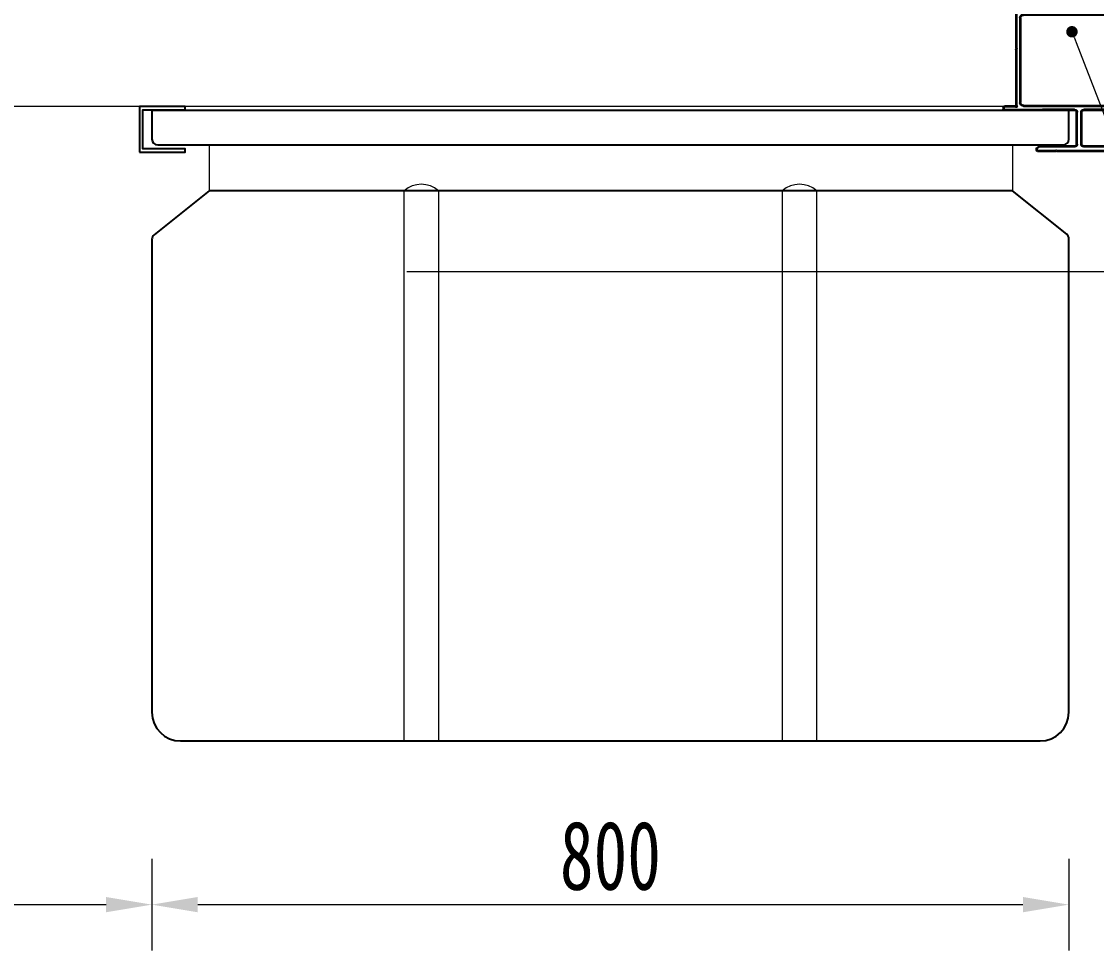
# Model space of a CAD drawing. Extents: x 36536 to 256213, y 18389 to 106449.
# Drawn here: x 249105 to 250043, y 82737 to 83548 of the extents above; entities that cross this region are included whole.
import ezdxf
from ezdxf import colors
from ezdxf.entities.mleader import LeaderData, LeaderLine
from ezdxf.math import Vec2, Vec3

# ---------------------------------------------------------------- set-up
doc = ezdxf.new("R2010")
doc.units = 0
doc.header["$LTSCALE"] = 1000
doc.header["$MEASUREMENT"] = 0
for name, color, linetype, lineweight in [('01-细实线', 3, 'Continuous', 18), ('02-标注', 3, 'Continuous', 18), ('03-中粗线', 1, 'Continuous', 35)]:
    doc.layers.add(name, color=color, linetype=linetype, lineweight=lineweight)
doc.layers.add('中实线', color=1, linetype='Continuous')
doc.styles.add('3.0号字-阿文', font='', dxfattribs={"width": 0.72})
doc.styles.get('3.0号字-阿文').set_extended_font_data('FangSong_GB2312')
doc.dimstyles.new('1：20阿文', dxfattribs={"dimtxt": 3, "dimasz": 2, "dimexe": 2, "dimexo": 0, "dimtad": 1, "dimdec": 0, "dimlfac": 20, "dimzin": 0, "dimdsep": 46, "dimtxsty": '3.0号字-阿文', "dimcen": 2, "dimclrd": 3, "dimclre": 3, "dimclrt": 3, "dimadec": 0, "dimazin": 0, "dimtfac": 1, "dimtdec": 0, "dimtmove": 1, "dimatfit": 3, "dimfxl": 2, "dimfxlon": 1, "dimtolj": 1, "dimtzin": 0, "dimlwd": 18, "dimlwe": 18, "dimarcsym": 0})

# ---------------------------------------------------------------- blocks, each defined once
blk = doc.blocks.new('325')
at = {"layer": '03-中粗线', "ltscale": 0.5}
for p, q in [((76366.40474455255, -86883.46651534196), (76366.70474455935, -86883.92951533431)), ((76366.98758726858, -86883.92951533431), (76367.28758727956, -86883.46651534103)), ((76367.4290086316, -86883.40793670175), (76368.26332319957, -86883.40793670175)), ((76368.40474455232, -86883.46651534196), (76368.70474455912, -86883.92951533431)), ((76368.98758726832, -86883.92951533431), (76369.28758727932, -86883.46651534103)), ((76369.42900863137, -86883.40793670175), (76370.26332319932, -86883.40793670175)), ((76370.40474455232, -86883.46651534196), (76370.70474455912, -86883.92951533431)), ((76370.98758726832, -86883.92951533431), (76371.28758727932, -86883.46651534103)), ((76371.42900863137, -86883.40793670175), (76372.26332319934, -86883.40793670175)), ((76372.40474455232, -86883.46651534196), (76372.70474455912, -86883.92951533431)), ((76372.98758726832, -86883.92951533431), (76373.28758727932, -86883.46651534103)), ((76373.42900863137, -86883.40793670175), (76374.26332319932, -86883.40793670175)), ((76374.40474455232, -86883.46651534196), (76374.70474455912, -86883.92951533431)), ((76374.98758726832, -86883.92951533431), (76375.28758727932, -86883.46651534103)), ((76375.42900863137, -86883.40793670175), (76376.26332319934, -86883.40793670175)), ((76402.84966356227, -86883.466515342), (76403.14966356907, -86883.92951533434)), ((76403.43250627829, -86883.92951533434), (76403.73250628928, -86883.46651534108)), ((76404.84966356227, -86883.466515342), (76405.14966356907, -86883.92951533434)), ((76405.43250627827, -86883.92951533434), (76405.73250628928, -86883.46651534108)), ((76406.84966356227, -86883.466515342), (76407.14966356907, -86883.92951533434)), ((76407.43250627829, -86883.92951533434), (76407.73250628928, -86883.46651534108)), ((76408.84966356227, -86883.466515342), (76409.14966356907, -86883.92951533434)), ((76409.43250627827, -86883.92951533434), (76409.73250628928, -86883.46651534108)), ((76436.54108492528, -86883.4079367018), (76447.6531612195, -86883.40793670175)), ((76441.65316121918, -86883.40793670175), (76436.54108492385, -86883.40793670173)), ((76448.09458258223, -86883.92951533431), (76447.79458257124, -86883.46651534103)), ((76448.67742529824, -86883.46651534196), (76448.37742529143, -86883.92951533431)), ((76449.65316121919, -86883.40793670175), (76448.81884665122, -86883.40793670175)), ((76450.09458258223, -86883.92951533431), (76449.79458257122, -86883.46651534103)), ((76450.67742529824, -86883.46651534196), (76450.37742529144, -86883.92951533431)), ((76451.65316121919, -86883.40793670175), (76450.81884665122, -86883.40793670175)), ((76452.09458258223, -86883.92951533431), (76451.79458257124, -86883.46651534103)), ((76452.67742529824, -86883.46651534196), (76452.37742529143, -86883.92951533431)), ((76453.65316121919, -86883.40793670175), (76452.81884665122, -86883.40793670175)), ((76454.09458258223, -86883.92951533431), (76453.79458257122, -86883.46651534103)), ((76454.67742529824, -86883.46651534196), (76454.37742529144, -86883.92951533431)), ((76455.65316121919, -86883.40793670175), (76454.81884665122, -86883.40793670175)), ((76456.09458258223, -86883.92951533431), (76455.79458257124, -86883.46651534103)), ((76456.67742529824, -86883.46651534196), (76456.37742529143, -86883.92951533431)), ((76457.65316121919, -86883.40793670175), (76456.81884665122, -86883.40793670175)), ((76458.09458258223, -86883.92951533431), (76457.79458257122, -86883.46651534103)), ((76458.67742529824, -86883.46651534196), (76458.37742529144, -86883.92951533431)), ((76459.65316121919, -86883.40793670175), (76458.81884665122, -86883.40793670175)), ((76460.09458258223, -86883.92951533431), (76459.79458257124, -86883.46651534103)), ((76460.67742529824, -86883.46651534196), (76460.37742529143, -86883.92951533431)), ((76461.65316121919, -86883.40793670175), (76460.81884665122, -86883.40793670175)), ((76462.09458258223, -86883.92951533431), (76461.79458257122, -86883.46651534103)), ((76462.67742529826, -86883.46651534196), (76462.37742529144, -86883.92951533431)), ((76462.81884665099, -86883.40793670175), (76466.74108492528, -86883.40793670175)), ((76467.54108492528, -86884.20793670174), (76467.54108492531, -86886.60793669875)), ((76367.54108492528, -86887.40793670178), (76367.54108492528, -86887.40793670178)), ((76370.0409386659, -86901.36532588312), (76370.04108492528, -86890.40275087982)), ((76373.54108492528, -86891.40275087983), (76373.54108492528, -86907.40275087972)), ((76374.54108492527, -86890.40275087982), (76381.34108492518, -86890.40275087982)), ((76381.54108492528, -86885.90275087982), (76381.54108492528, -86890.2027508798)), ((76396.54108492528, -86890.20275087982), (76396.54108492528, -86885.90275087985)), ((76396.54108492525, -86885.90793670178), (76396.54108492525, -86890.20793670174)), ((76403.54108492528, -86890.40275087982), (76396.74108492534, -86890.40275087982)), ((76404.54108492528, -86907.40275087972), (76404.54108492528, -86891.40275087983)), ((76408.04108492528, -86891.40793670178), (76408.04108492528, -86907.40793670168)), ((76409.04108492528, -86890.40793670178), (76415.84108492521, -86890.40793670178)), ((76416.04108492528, -86885.90793670178), (76416.04108492528, -86890.20793670174)), ((76431.04108492528, -86890.20793670179), (76431.04108492528, -86885.90793670178)), ((76438.04108492528, -86890.40793670178), (76431.24108492535, -86890.40793670178)), ((76439.04108492528, -86907.40793670168), (76439.04108492528, -86891.40793670178)), ((76442.54108492528, -86888.40793669876), (76442.54108492528, -86911.90793670165)), ((76466.74108492528, -86887.40793669876), (76443.54108492528, -86887.40793669876)), ((76347.54108492528, -86904.99679039787), (76347.54108492528, -86903.40793670178)), ((76351.57509097943, -86902.36532588312), (76351.57509097943, -86902.36532588312)), ((76356.66207330422, -86906.22988452589), (76355.32496996537, -86913.58748895173)), ((76364.5409142436, -86905.40868674102), (76357.64595834218, -86905.40868674102)), ((76366.54091422218, -86950.32509398917), (76366.54091422218, -86907.40868672534)), ((76373.04091422218, -86911.40793670165), (76438.04108492563, -86911.40793670165)), ((76374.54108492527, -86908.40275087972), (76388.4582422128, -86908.40275087972)), ((76388.59966356902, -86908.46132952347), (76388.89966356907, -86908.76132952348)), ((76389.18250628156, -86908.76132952348), (76389.48250628148, -86908.46132952347)), ((76389.62392763773, -86908.40275087972), (76403.54108492528, -86908.40275087972)), ((76409.04108492528, -86908.40793670168), (76422.95824221282, -86908.40793670168)), ((76423.09966356905, -86908.46651534543), (76423.3996635691, -86908.76651534543)), ((76423.68250628158, -86908.76651534543), (76423.9825062815, -86908.46651534543)), ((76424.12392763773, -86908.40793670168), (76438.04108492528, -86908.40793670168)), ((76443.54108492528, -86912.90793670165), (76454.54108492528, -86912.90793670165)), ((76442.04108492528, -86916.40793670168), (76449.04108492528, -86916.40793670168)), ((76452.04108492528, -86919.40793670165), (76452.04108492528, -86980.40793670165)), ((76455.54108492528, -86913.90793670168), (76455.54108492528, -86950.32509398917)), ((76366.89949286592, -86950.76651534543), (76366.59949286593, -86950.46651534543)), ((76366.59949286593, -86951.3493580579), (76366.89949286592, -86951.0493580579)), ((76455.48250628157, -86950.46651534543), (76455.18250628152, -86950.76651534543)), ((76455.18250628152, -86951.0493580579), (76455.48250628157, -86951.34935805791)), ((76366.54091422218, -86994.40868674147), (76366.54091422218, -86951.49077941415)), ((76455.54108492528, -86951.49077941415), (76455.54108492528, -86951.49077941415)), ((76455.54108492528, -86951.49077941415), (76455.54108492528, -87015.5754690091)), ((76355.32496996537, -86988.2298845308), (76356.66207330422, -86995.58748895662)), ((76370.04091422218, -86997.90868674149), (76370.04091422218, -86988.40793670165)), ((76449.04108492528, -86983.40793670168), (76372.04091422218, -86983.40793670168)), ((76372.04091422218, -86986.40793670168), (76449.04108492528, -86986.40793670168)), ((76347.54108492742, -87015.5754690091), (76347.54108492742, -86996.82058308384)), ((76357.64595834218, -86996.40868674149), (76364.54091422218, -86996.40868674149)), ((76452.04108492528, -86989.40793670165), (76452.04108492528, -87062.90793670168)), ((76351.04108492742, -87029.40793670168), (76351.04108492742, -87003.9086867415)), ((76354.04108492742, -87000.90868674147), (76367.04091422218, -87000.90868674147)), ((76347.54108492742, -87030.99750686972), (76347.54108492742, -87016.74115443406)), ((76347.8996635712, -87016.01689036534), (76347.5996635712, -87015.71689036532)), ((76347.5996635712, -87016.59973307782), (76347.8996635712, -87016.29973307782)), ((76455.48250628157, -87015.71689036532), (76455.18250628152, -87016.01689036534)), ((76455.18250628152, -87016.29973307782), (76455.48250628157, -87016.59973307782)), ((76455.54108492528, -87016.74115443406), (76455.54108492528, -87065.90793670165)), ((76347.54108492742, -87041.40793670165), (76347.54108492742, -87030.99750686972)), ((76367.03691422216, -87032.40793670168), (76354.04108492742, -87032.40793670168)), ((76370.03691422216, -87062.90793670168), (76370.03691422216, -87035.40793670165)), ((76351.34108492742, -87043.90793670168), (76350.04108492745, -87043.90793670168)), ((76351.54108492742, -87036.90793670168), (76351.54108492742, -87043.70793670166)), ((76365.53691422216, -87035.90793670168), (76352.54108492742, -87035.90793670168)), ((76366.53691422215, -87050.32509398916), (76366.53691422216, -87036.90793670168)), ((76366.53691422216, -87064.90793670165), (76366.53691422215, -87051.49077941418)), ((76366.89549286592, -87050.76651534543), (76366.59549286593, -87050.46651534543)), ((76366.59549286593, -87051.34935805791), (76366.89549286592, -87051.0493580579)), ((76347.54108492742, -87067.40793670168), (76347.54108492742, -87063.40793670165)), ((76350.04108492745, -87057.90793670165), (76351.34108492742, -87057.90793670165)), ((76351.54108492742, -87058.10793670168), (76351.54108492742, -87064.90793670165)), ((76352.54108492742, -87065.90793670165), (76365.53691422216, -87065.90793670165)), ((76396.53691422213, -87069.40793670168), (76372.53691422213, -87069.40793670168)), ((76372.53691422213, -87069.40793670168), (76396.53691422213, -87069.40793670168)), ((76449.04108492528, -87065.90793670165), (76373.03691422216, -87065.90793670165)), ((76465.54108492528, -87069.40793670168), (76404.53691422215, -87069.4079367017)), ((76404.53691422215, -87069.40793670168), (76432.53691422215, -87069.40793670168)), ((76456.04108492528, -87066.40793670168), (76465.54108492528, -87066.40793670168)), ((76466.54108492528, -87067.40793670168), (76466.54108492528, -87068.40793670168)), ((76368.53691422401, -87075.40793670168), (76368.53691422401, -87075.40793670168)), ((76378.53571711051, -87105.40793670168), (76419.95407150914, -87105.40793670168)), ((76420.0954928656, -87105.34935805772), (76420.39549286588, -87105.04935805794)), ((76420.67833557836, -87105.04935805794), (76420.97833557817, -87105.34935805772)), ((76421.11975693463, -87105.40793670168), (76436.53691422215, -87105.40793670168)), ((76437.53691422213, -87104.40793670168), (76437.53691422213, -87104.40793670168))]:
    blk.add_line(p, q, dxfattribs=at)
at = {"layer": '03-中粗线'}
for p, q in [((76402.04108492528, -86883.40793670178), (76402.70824220953, -86883.40793670178)), ((76403.87392764102, -86883.40793670178), (76404.70824220953, -86883.40793670178)), ((76405.87392764102, -86883.40793670178), (76406.70824220953, -86883.40793670178)), ((76407.87392764102, -86883.40793670178), (76408.70824220953, -86883.40793670178)), ((76409.87392764102, -86883.40793670178), (76410.54108492525, -86883.40793670178)), ((76351.57509097943, -86902.36532588312), (76369.0409386659, -86902.36532588312)), ((76439.04108492528, -86914.00793670164), (76439.04108492528, -86912.40793670168)), ((76370.04091422218, -86981.40793670165), (76370.04091422218, -86914.40793670168)), ((76364.53691422213, -87069.40793670168), (76349.54108492745, -87069.40793670168)), ((76366.53691422215, -87071.40793670165), (76366.53691422215, -87093.57743374)), ((76370.53691422215, -87071.40793670165), (76370.53691422215, -87093.57743374)), ((76396.53691422213, -87069.40793670168), (76372.53691422213, -87069.40793670168)), ((76398.53691422215, -87099.40793670168), (76398.53691422215, -87071.40793670165)), ((76402.53691422213, -87099.40793670168), (76402.53691422213, -87071.40793670165)), ((76378.53571711051, -87101.40793670165), (76396.53691422213, -87101.40793670165)), ((76397.53691422215, -87101.40793670165), (76397.53691422215, -87101.40793670165)), ((76403.53691422213, -87102.40793670165), (76403.53691422213, -87102.40793670165)), ((76404.53691422215, -87101.40793670165), (76435.53691422207, -87101.40793670165))]:
    blk.add_line(p, q, dxfattribs=at)
at = {"layer": '03-中粗线', "ltscale": 0.5}
for centre, radius, start, end in [((76367.61664474042, -86903.4378522692), 20.07558210445036, 93.86531556924929, 179.9146208373906), ((76366.26332319982, -86883.60793670184), 0.2000000001135049, 45.00000144736651, 90.00000006670106), ((76366.84616591397, -86883.78809397928), 0.1999999979950744, 225.000000084894, 314.9999999151059), ((76367.42900863128, -86883.60793670168), 0.199999999929549, 89.99999991328862, 134.9999981988977), ((76367.54108492528, -86903.40793670178), 20, 90, 90.35673321188091), ((76368.26332319957, -86883.60793670184), 0.2000000001135049, 45.00000144736651, 90.00000006670106), ((76368.84616591372, -86883.78809397928), 0.1999999979950744, 225.000000084894, 314.9999999151059), ((76369.42900863108, -86883.60793670168), 0.199999999929549, 89.99999991328862, 134.9999981988977), ((76370.26332319957, -86883.60793670184), 0.2000000001135049, 45.00000144736651, 90.00000006670106), ((76370.84616591372, -86883.78809397928), 0.1999999979950744, 225.000000084894, 314.9999999151059), ((76371.42900863106, -86883.60793670168), 0.199999999929549, 89.99999991328862, 134.9999981988977), ((76372.26332319957, -86883.60793670184), 0.2000000001135049, 45.00000144736651, 90.00000006670106), ((76372.84616591372, -86883.78809397928), 0.1999999979950744, 225.000000084894, 314.9999999151059), ((76373.42900863108, -86883.60793670168), 0.199999999929549, 89.99999991328862, 134.9999981988977), ((76374.26332319957, -86883.60793670184), 0.2000000001135049, 45.00000144736651, 90.00000006670106), ((76374.84616591372, -86883.78809397928), 0.1999999979950744, 225.000000084894, 314.9999999151059), ((76375.42900863106, -86883.60793670168), 0.199999999929549, 89.99999991328862, 134.9999981988977), ((76376.40258022847, -86889.94328030937), 6.53682710417538, 38.17881884704037, 91.22069064227405), ((76401.71796604473, -86889.99707516463), 6.597056274850115, 87.19257233532144, 141.6953372254382), ((76402.70824220953, -86883.6079367019), 0.2000000001135049, 45.00000144736889, 90.00000006670106), ((76403.29108492367, -86883.78809397932), 0.1999999979950744, 225.0000000848964, 314.9999999151035), ((76403.87392764102, -86883.6079367017), 0.199999999929549, 89.99999991328862, 134.9999981988952), ((76404.70824220953, -86883.6079367019), 0.2000000001135049, 45.00000144736889, 90.00000006670106), ((76405.29108492367, -86883.78809397932), 0.1999999979950744, 225.0000000848964, 314.9999999151035), ((76405.87392764102, -86883.6079367017), 0.199999999929549, 89.99999991328862, 134.9999981988952), ((76406.70824220953, -86883.6079367019), 0.2000000001135049, 45.00000144736889, 90.00000006670106), ((76407.29108492367, -86883.78809397932), 0.1999999979950744, 225.0000000848964, 314.9999999151035), ((76407.87392764102, -86883.6079367017), 0.199999999929549, 89.99999991328862, 134.9999981988952), ((76408.70824220953, -86883.6079367019), 0.2000000001135049, 45.00000144736889, 90.00000006670106), ((76409.29108492367, -86883.78809397932), 0.1999999979950744, 225.0000000848964, 314.9999999151035), ((76409.87392764102, -86883.6079367017), 0.199999999929549, 89.99999991328862, 134.9999981988952), ((76410.8642038058, -86889.99707516463), 6.597056274850115, 38.30466277471624, 92.80742766467857), ((76436.21796604477, -86889.99707516465), 6.597056274851218, 87.19257233532144, 141.6953372252837), ((76447.6531612195, -86883.60793670168), 0.199999999929549, 45.00000180110229, 90.00000008754515), ((76448.23600393682, -86883.78809397928), 0.1999999979950744, 225.0000000854836, 314.9999999145164), ((76448.81884665099, -86883.60793670184), 0.2000000001135049, 89.99999993329894, 134.9999985526335), ((76449.6531612195, -86883.60793670168), 0.199999999929549, 45.00000180110229, 90.00000008754515), ((76450.23600393684, -86883.78809397928), 0.1999999979950744, 225.0000000854836, 314.9999999145164), ((76450.81884665099, -86883.60793670184), 0.2000000001135049, 89.99999993329894, 134.9999985526335), ((76451.6531612195, -86883.60793670168), 0.199999999929549, 45.00000180110229, 90.00000008754515), ((76452.23600393682, -86883.78809397928), 0.1999999979950744, 225.0000000854836, 314.9999999145164), ((76452.81884665099, -86883.60793670184), 0.2000000001135049, 89.99999993329894, 134.9999985526335), ((76453.6531612195, -86883.60793670168), 0.199999999929549, 45.00000180110229, 90.00000008754515), ((76454.23600393684, -86883.78809397928), 0.1999999979950744, 225.0000000854836, 314.9999999145164), ((76454.81884665099, -86883.60793670184), 0.2000000001135049, 89.99999993329894, 134.9999985526335), ((76455.6531612195, -86883.60793670168), 0.199999999929549, 45.00000180110229, 90.00000008754515), ((76456.23600393682, -86883.78809397928), 0.1999999979950744, 225.0000000854836, 314.9999999145164), ((76456.81884665099, -86883.60793670184), 0.2000000001135049, 89.99999993329894, 134.9999985526335), ((76457.6531612195, -86883.60793670168), 0.199999999929549, 45.00000180110229, 90.00000008754515), ((76458.23600393684, -86883.78809397928), 0.1999999979950744, 225.0000000854836, 314.9999999145164), ((76458.81884665099, -86883.60793670184), 0.2000000001135049, 89.99999993329894, 134.9999985526335), ((76459.6531612195, -86883.60793670168), 0.199999999929549, 45.00000180110229, 90.00000008754515), ((76460.23600393682, -86883.78809397928), 0.1999999979950744, 225.0000000854836, 314.9999999145164), ((76460.81884665099, -86883.60793670184), 0.2000000001135049, 89.99999993329894, 134.9999985526335), ((76461.6531612195, -86883.60793670168), 0.199999999929549, 45.00000180110229, 90.00000008754515), ((76462.23600393684, -86883.78809397928), 0.1999999979950744, 225.0000000854836, 314.9999999145164), ((76462.81884665099, -86883.60793670184), 0.2000000001135049, 89.99999993329894, 134.9999985526335), ((76466.74108492528, -86884.20793670174), 0.8, 0, 90), ((76367.49003558309, -86903.35344500678), 15.94559002169861, 89.81656891671328, 176.4472087725915), ((76367.04108492527, -86890.40275087982), 3, 0, 90), ((76374.54108492527, -86891.40275087983), 1, 90, 180), ((76381.34108492524, -86890.2027508798), 0.2000000000261934, 269.9999999883273, 0.274108499840594), ((76396.74108492528, -86890.2027508798), 0.2000000000261934, 180.0000000083376, 270.0000000125065), ((76403.54108492528, -86891.40275087983), 1, 0, 90), ((76409.04108492528, -86891.40793670178), 1, 90, 180), ((76415.84108492527, -86890.20793670174), 0.2000000000261934, 269.9999999883273, 0.274108499840594), ((76431.2410849253, -86890.20793670174), 0.2000000000261934, 180.0000000083376, 270.0000000125065), ((76438.04108492528, -86891.40793670178), 1, 0, 90), ((76443.54108492528, -86888.40793669876), 1, 90, 180), ((76466.74108492528, -86886.60793669875), 0.8, 270, 0), ((76369.0409386659, -86901.36532588312), 1, 270, 0), ((76357.38548008031, -86905.04672818596), 9.84452181424101, 179.7093574657174, 251.9861042656822), ((76354.34108492742, -86913.4086867366), 1.000000000014362, 270, 349.6999999991817), ((76357.64595834218, -86906.40868674102), 1.00000000001455, 90, 169.6999999991817), ((76364.54091423785, -86907.40868672534), 1.999999984327585, 359.9999999991662, 89.99999983491486), ((76373.04091422218, -86914.40793670168), 3, 90, 180), ((76374.54108492527, -86907.40275087972), 1, 180, 270), ((76388.4582422128, -86908.6027508797), 0.1999999999970896, 44.99999999999744, 90), ((76389.04108492532, -86908.61990816724), 0.2000000000015772, 224.9999999999975, 315.0000000000026), ((76389.62392763773, -86908.6027508797), 0.2000000000015772, 90, 135.0000000000025), ((76403.54108492528, -86907.40275087972), 1, 270, 0), ((76409.04108492528, -86907.40793670168), 1, 180, 270), ((76422.95824221282, -86908.60793670166), 0.1999999999970896, 44.99999999999743, 90), ((76423.54108492534, -86908.62509398918), 0.2000000000015772, 224.9999999999975, 315.0000000000026), ((76424.12392763773, -86908.60793670166), 0.2000000000015772, 90, 135.0000000000025), ((76438.04108492528, -86907.40793670168), 1, 270, 0), ((76438.04108492528, -86912.40793670165), 1, 0, 90), ((76443.54108492528, -86911.90793670165), 1, 180, 270), ((76454.54108492528, -86913.90793670168), 1, 0, 90), ((76442.08928904227, -86913.27268155543), 3.135625690173793, 193.56122882511, 269.1191546665036), ((76449.04108492528, -86919.40793670165), 3, 0, 90), ((76366.74091422219, -86950.32509398917), 0.200000000011867, 180.0000000041688, 225.0000000029452), ((76366.7580715097, -86950.90793670165), 0.2000000000015772, 315.0000000000026, 44.99999999999743), ((76455.32392763776, -86950.90793670165), 0.2000000000015772, 135.0000000000025, 224.9999999999975), ((76455.3410849253, -86950.32509398923), 0.1999999999825377, 315.0000000176893, 1.66752665e-08), ((76366.74091422219, -86951.49077941415), 0.2000000000116415, 134.9999999970547, 179.9999999958312), ((76455.34108492533, -86951.49077941407), 0.1999999999604182, 359.9999999874935, 44.99999998820624), ((76357.61469231363, -86996.87236543487), 10.07374047627334, 110.0422112819872, 179.7054794852071), ((76354.31772698127, -86988.42229504287), 1.02545611031239, 10.81474380238152, 98.7180072185798), ((76372.04091422218, -86981.40793670165), 2, 180, 270), ((76372.04091422218, -86988.40793670165), 2, 90, 180), ((76449.04108492528, -86980.40793670165), 3, 270, 0), ((76449.04108492528, -86989.40793670165), 3, 0, 90), ((76357.64595834218, -86995.40868674147), 1.000000000014362, 190.3000000008183, 270), ((76364.54091422218, -86994.40868674147), 2, 270, 0), ((76367.04091422218, -86997.90868674149), 3, 270, 0), ((76354.04108492742, -87003.9086867415), 3, 90, 180), ((76347.74108492745, -87015.57546900907), 0.200000000011867, 180.0000000041688, 225.0000000029452), ((76347.74108492745, -87016.74115443407), 0.2000000000116415, 134.9999999970547, 179.9999999958312), ((76347.75824221496, -87016.15831172158), 0.2000000000015772, 315.0000000000026, 44.99999999999743), ((76455.32392763776, -87016.15831172158), 0.2000000000015772, 135.0000000000025, 224.9999999999975), ((76455.3410849253, -87015.57546900916), 0.1999999999825377, 315.0000000176893, 1.66752665e-08), ((76455.3410849253, -87016.74115443401), 0.1999999999809977, 359.9999999833248, 44.99999998231064), ((76354.04108492742, -87029.40793670168), 3, 180, 270), ((76367.03691422216, -87035.40793670165), 3, 0, 90), ((76350.04108492745, -87041.40793670165), 2.5, 180, 270), ((76351.34108492744, -87043.70793670166), 0.1999999999970896, 269.9999999958312, 0), ((76352.54108492742, -87036.90793670168), 1, 90, 180), ((76365.53691422216, -87036.90793670168), 1, 0, 90), ((76366.73691422217, -87050.32509398916), 0.200000000011867, 180.0000000041688, 225.0000000029452), ((76366.73691422217, -87051.49077941418), 0.2000000000116415, 134.9999999970547, 179.9999999958312), ((76366.75407150968, -87050.90793670168), 0.2000000000015772, 315.0000000000026, 44.99999999999743), ((76354.13022339027, -87063.08481782113), 6.597056274850115, 128.3046627746987, 182.8074276646794), ((76351.34108492744, -87058.10793670168), 0.1999999999970896, 0, 90.00000000416883), ((76373.03691422216, -87062.90793670168), 3, 180, 270), ((76449.04108492528, -87062.90793670168), 3, 270, 0), ((76352.54108492742, -87064.90793670165), 1, 180, 270), ((76365.53691422216, -87064.90793670165), 1, 270, 0), ((76396.53691422213, -87071.40793670165), 2, 0, 90), ((76404.53691422215, -87071.40793670165), 2, 90, 180), ((76455.54108492528, -87066.40793670168), 0.5, 90, 0), ((76465.54108492528, -87067.40793670168), 1, 0, 90), ((76465.54108492528, -87068.40793670168), 1, 270, 0), ((76396.53691422213, -87099.40793670168), 2, 270, 0), ((76404.53691422215, -87099.40793670168), 2, 180, 270), ((76419.95407150914, -87105.20793670157), 0.200000000098953, 270.0000000625323, 315.0000000619063), ((76420.5369142221, -87105.19077941416), 0.2000000000015772, 44.99999999999741, 135.0000000000026), ((76421.11975693463, -87105.20793670157), 0.2000000000941851, 224.9999999380936, 269.9999999374678), ((76434.47246822399, -87104.2842340338), 3.066941738222635, 357.6883930150062, 69.69174203744541), ((76436.53691422215, -87104.40793670168), 1, 270, 0)]:
    blk.add_arc(centre, radius, start, end, dxfattribs=at)
at = {"layer": '03-中粗线'}
for centre, radius, start, end in [((76349.54108492745, -87067.40793670168), 2, 180, 270), ((76364.53691422213, -87071.40793670165), 2, 0, 90), ((76372.53691422213, -87071.40793670165), 2, 90, 180), ((76378.53571711051, -87093.40793670168), 12, 180, 270), ((76378.53571711051, -87093.40793670168), 8, 180, 270)]:
    blk.add_arc(centre, radius, start, end, dxfattribs=at)
blk = doc.blocks.new('050505')
at = {"color": 5}
for p, q in [((-2730450.59668559, 1053019.383532864), (-2730450.59668559, 1052979.383532864)), ((-2729749.866807061, 1053019.383532864), (-2729749.866807061, 1052979.383532864))]:
    blk.add_line(p, q, dxfattribs=at)
at = {"color": 5, "lineweight": -3}
for points in [[(-2730450.59668559, 1053019.383532864), (-2729750.59668559, 1053019.287493464), (-2729705.587081668, 1053019.373947371, 0.4136510891193514), (-2729700.59668559, 1053024.373938147), (-2729700.59668559, 1053049.383532864), (-2730500.59668559, 1053049.383532864), (-2730500.59668559, 1053024.383532864, 0.414213562373095), (-2730495.59668559, 1053019.383532864)], [(-2729702.473210352, 1052941.468655497), (-2729749.866807061, 1052979.383532864), (-2730450.59668559, 1052979.383532864), (-2730498.720160828, 1052940.884752674, 0.2278377915826685), (-2730500.59668559, 1052936.980408627), (-2730500.59668559, 1052524.383532864, 0.414213562373095), (-2730475.59668559, 1052499.383532864), (-2729725.59668559, 1052499.383532864, 0.414213562373095), (-2729700.59668559, 1052524.383532864), (-2729700.59668559, 1052937.56431145, 0.2278377915826685)]]:
    blk.add_lwpolyline(points, format="xyb", close=True, dxfattribs=at)
at = {"color": 5}
for points in [[(-2730280.59668559, 1052979.383532864), (-2730250.59668559, 1052979.383532864), (-2730250.59668559, 1052499.383532864), (-2730280.59668559, 1052499.383532864)], [(-2729920.59668559, 1052979.383532864), (-2729950.59668559, 1052979.383532864), (-2729950.59668559, 1052499.383532864), (-2729920.59668559, 1052499.383532864)]]:
    blk.add_lwpolyline(points, close=True, dxfattribs=at)
for centre in [(-2730265.59668559, 1052962.076294267), (-2729935.59668559, 1052962.076294267)]:
    blk.add_arc(centre, 22.90284933950902, 49.08487340489637, 130.9151265951036, dxfattribs=at)
blk = doc.blocks.new('*D699')
at = {"layer": '02-标注', "color": 3, "linetype": 'Continuous', "lineweight": 18, "transparency": 16777216}
for p, q in [((248556.0239676537, 82111.21156668919), (248556.0239676537, 82107.21156668919)), ((248580.4343737604, 82111.21156668919), (248580.4343737604, 82107.21156668919)), ((248558.0239676537, 82109.21156668919), (248578.4343737604, 82109.21156668919))]:
    blk.add_line(p, q, dxfattribs=at)
at = {"layer": '02-标注', "color": 3, "transparency": 16777216}
for points in [[(248558.0239676537, 82109.54490002252), (248558.0239676537, 82108.87823335586), (248556.0239676537, 82109.21156668919)], [(248578.4343737604, 82109.54490002252), (248578.4343737604, 82108.87823335586), (248580.4343737604, 82109.21156668919)]]:
    blk.add_solid(points, dxfattribs=at)
at = {"layer": 'Defpoints', "color": 0, "transparency": 16777216}
for p in [(248580.4343737604, 82125.55438382388), (248556.0239676537, 82123.7078991069), (248580.4343737604, 82109.21156668919)]:
    blk.add_point(p, dxfattribs=at)
at = {"layer": '02-标注', "color": 3, "transparency": 16777216, "insert": (248568.2291707071, 82111.33656668919), "char_height": 3, "attachment_point": 5, "style": '3.0号字-阿文'}
blk.add_mtext('\\A1;488', dxfattribs=at)
blk = doc.blocks.new('*D700')
at = {"layer": '02-标注', "color": 3, "linetype": 'Continuous', "lineweight": 18, "transparency": 16777216}
for p, q in [((248580.4343737604, 82111.21156668919), (248580.4343737604, 82107.21156668919)), ((248620.4343737976, 82111.21156668919), (248620.4343737976, 82107.21156668919)), ((248582.4343737604, 82109.21156668919), (248618.4343737976, 82109.21156668919))]:
    blk.add_line(p, q, dxfattribs=at)
at = {"layer": '02-标注', "color": 3, "transparency": 16777216}
for points in [[(248582.4343737604, 82109.54490002252), (248582.4343737604, 82108.87823335586), (248580.4343737604, 82109.21156668919)], [(248618.4343737976, 82109.54490002252), (248618.4343737976, 82108.87823335586), (248620.4343737976, 82109.21156668919)]]:
    blk.add_solid(points, dxfattribs=at)
at = {"layer": 'Defpoints', "color": 0, "transparency": 16777216}
for p in [(248580.4343737604, 82125.55438382388), (248620.4343737976, 82125.55438382388), (248620.4343737976, 82109.21156668919)]:
    blk.add_point(p, dxfattribs=at)
at = {"layer": '02-标注', "color": 3, "transparency": 16777216, "insert": (248600.434373779, 82111.33656668919), "char_height": 3, "attachment_point": 5, "style": '3.0号字-阿文'}
blk.add_mtext('\\A1;800', dxfattribs=at)
blk = doc.blocks.new('_Dot')
at = {"color": 0, "linetype": 'ByBlock', "lineweight": -2}
blk.add_line((-0.5, 0), (-1, 0), dxfattribs=at)
at = {"color": 0, "linetype": 'ByBlock', "const_width": 0.5}
blk.add_lwpolyline([(-0.25, 0, 1), (0.25, 0, 1)], format="xyb", close=True, dxfattribs=at)
blk = doc.blocks.new('hajshfjsf')
at = {"layer": '01-细实线', "lineweight": -3}
blk.add_lwpolyline([(248579.8845009094, 82142.02757187397), (248581.8845009094, 82142.02757187397), (248581.8845009094, 82142.17757187434), (248580.0345009095, 82142.17757187434), (248580.0345009095, 82143.87757187546), (248581.8845009094, 82143.87757187546), (248581.8845009094, 82144.02757187397), (248579.8845009094, 82144.02757187397)], close=True, dxfattribs=at)
at = {"layer": '中实线', "lineweight": 9}
for q in [(248618.1342923741, 82147.92757187621), (248453.9138971567, 82144.02757187397)]:
    blk.add_line((248618.1342923741, 82144.02757187583), q, dxfattribs=at)
at = {"layer": '01-细实线', "color": 0, "lineweight": 5, "xscale": -0.05000000004656613, "yscale": 0.04999999888241291, "zscale": 0.05}
blk.add_blockref('325', (252440.9113466204, 86497.34796871082), dxfattribs=at)
at = {"layer": '01-细实线', "xscale": 0.05000000004656613, "yscale": 0.05000000004656613, "zscale": 0.05000000004656613}
blk.add_blockref('050505', (385105.4643351887, 29491.38020791137), dxfattribs=at)
at = {"layer": '02-标注'}
for base, p1, p2, picture, middle in [((248580.4343737604, 82109.21156668919), (248556.0239676537, 82123.7078991069), (248580.4343737604, 82125.55438382388), '*D699', (248568.2291707071, 82111.33656668919)), ((248620.4343737976, 82109.21156668919), (248580.4343737604, 82125.55438382388), (248620.4343737976, 82125.55438382388), '*D700', (248600.434373779, 82111.33656668919))]:
    dim = blk.add_linear_dim(base=base, p1=p1, p2=p2, dimstyle='1：20阿文', dxfattribs=at)
    dim.commit()
    dim.dimension.update_dxf_attribs({"geometry": picture, "text_midpoint": middle})
at = {"layer": '01-细实线'}
ml = blk.add_multileader_mtext('Standard', dxfattribs=at)
ml.set_content('铝合金主梁 222×120×4', color=4, style='3.0号字-阿文')
ml.set_leader_properties(color=256, linetype='Continuous', lineweight=18)
ml.set_arrow_properties(name='DOT')
ml.build(insert=Vec2(0, 0))
ml.multileader.update_dxf_attribs({"has_dogleg": 0, "text_left_attachment_type": 5, "text_right_attachment_type": 5, "dogleg_length": 0.36, "arrow_head_size": 0.5})
ctx = ml.context
ctx.base_point, ctx.char_height, ctx.arrow_head_size, ctx.landing_gap_size, ctx.plane_origin = Vec3(248624.6227658904, 82136.80578421638), 3, 0.5, 0, Vec3(248621.0076320699, 82148.03906975943)
ctx.left_attachment, ctx.right_attachment = 5, 5
notes = []
notes.append((ctx, [(1, (1, 1, 0), (248624.2627658905, 82136.80578421638), (1, 0), 0.36, [(0, [(248620.5707745303, 82147.28241030523)], 0, [])])]))
ctx.mtext.insert, ctx.mtext.flow_direction = Vec3(248624.6227658904, 82140.77875718917), 5
for ctx, leaders in notes:
    for number, flags, end, landing, length, lines in leaders:
        leader = LeaderData()
        leader.index, (leader.has_last_leader_line, leader.has_dogleg_vector, leader.attachment_direction) = number, flags
        leader.last_leader_point, leader.dogleg_vector, leader.dogleg_length = Vec3(end), Vec3(landing), length
        for number, points, colour, breaks in lines:
            line = LeaderLine()
            line.index, line.vertices, line.color, line.breaks = number, Vec3.list(points), colors.encode_raw_color(colour), breaks
            leader.lines.append(line)
        ctx.leaders.append(leader)

msp = doc.modelspace()

# ---------------------------------------------------------------- block references
at = {"xscale": 20, "yscale": 20, "zscale": 20}
msp.add_blockref('hajshfjsf', (-4722389.489873517, -1559406.987963918), dxfattribs=at)

doc.saveas('drawing.dxf')
